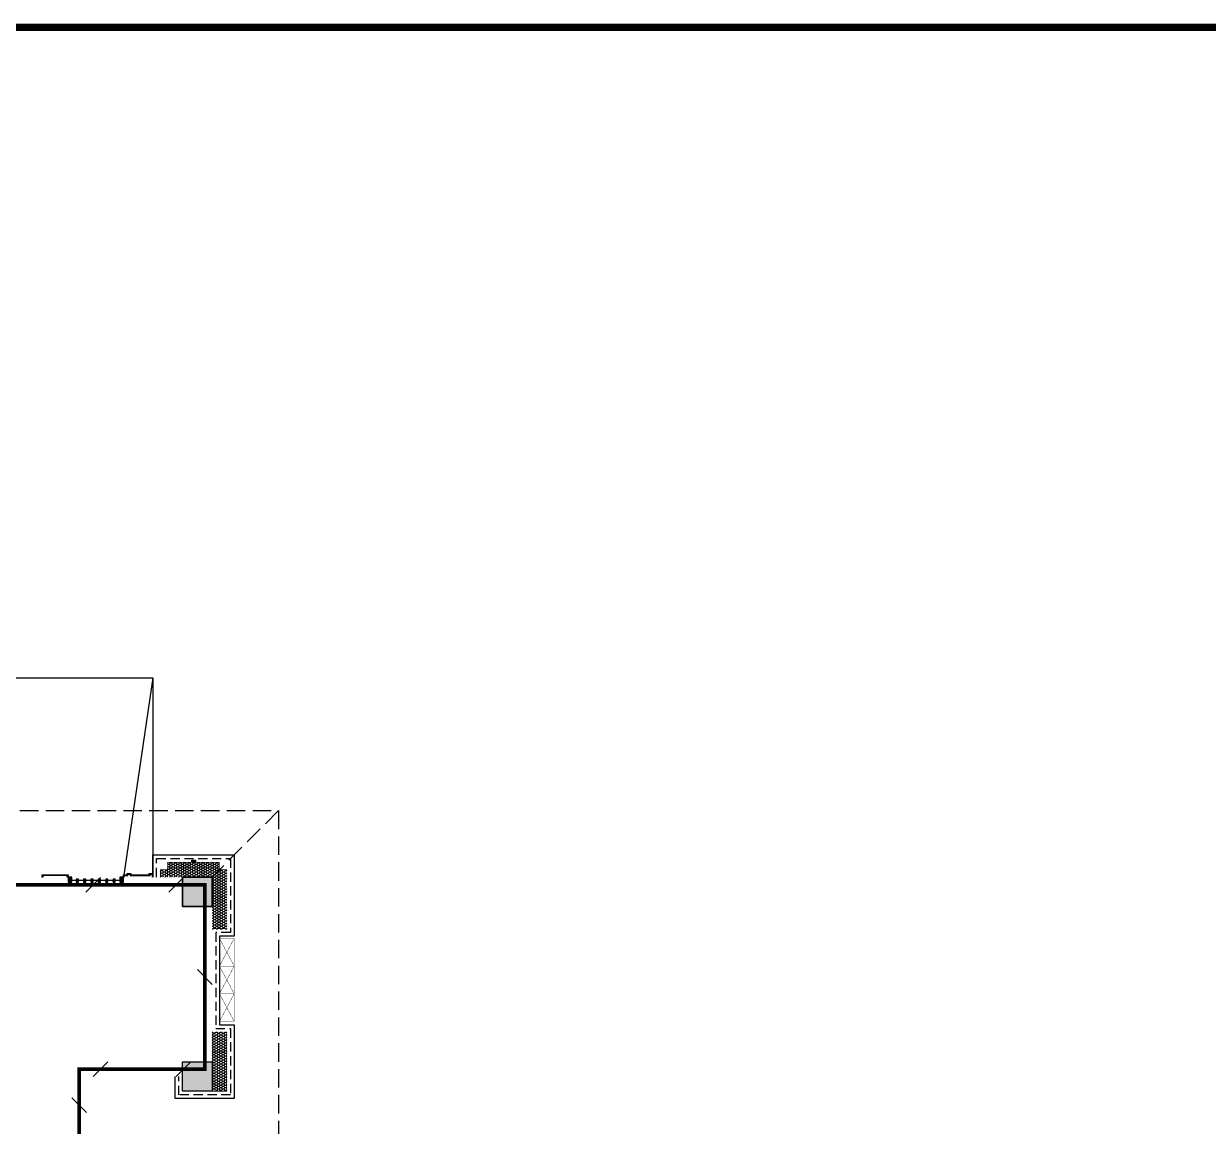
# Model space of a CAD drawing. Extents: x 2803505 to 5851001, y -1372902 to 24339.
# Drawn here: x 3379512 to 3395548, y -764538 to -749604 of the extents above; entities that cross this region are included whole.
import ezdxf

# ---------------------------------------------------------------- set-up
doc = ezdxf.new("R2010")
doc.units = 0
doc.header["$LTSCALE"] = 1000
doc.header["$MEASUREMENT"] = 0
for name, pattern in [('CENTER2', [1.125, 0.75, -0.125, 0.125, -0.125]), ('DASH', [0.35, 0.25, -0.1]), ('HIDDEN', [0.375, 0.25, -0.125])]:
    doc.linetypes.add(name, pattern=pattern)
doc.layers.get('0').update_dxf_attribs({"linetype": 'CONTINUOUS'})
for name, color, linetype in [('!!电气', 1, 'CONTINUOUS'), ('A-EQPM-MECH', 191, 'CONTINUOUS'), ('SHTLN', 4, 'CONTINUOUS'), ('WIRE-接地', 2, 'CONTINUOUS'), ('卫生间', 6, 'CONTINUOUS'), ('看线', 185, 'CONTINUOUS'), ('立面', 73, 'CONTINUOUS'), ('立面-看线', 251, 'CONTINUOUS'), ('设备', 253, 'CONTINUOUS'), ('铝合金', 144, 'CONTINUOUS')]:
    doc.layers.add(name, color=color, linetype=linetype)
doc.layers.add('PUB_HATCH', color=8, linetype='CONTINUOUS', lineweight=9)
doc.layers.add('图框', color=147, linetype='CONTINUOUS', lineweight=20)

# ---------------------------------------------------------------- blocks, each defined once
blk = doc.blocks.new('A$C028C60F5')
at = {"color": 252}
blk.add_lwpolyline([(400, 0), (0, 0), (0, -400), (400, -400)], close=True, dxfattribs=at)
at = {"layer": 'PUB_HATCH', "color": 252}
blk.add_solid([(0, -400), (400, -400), (0, 0), (400, 0)], dxfattribs=at)
blk = doc.blocks.new('A$C148B7D8E')
at = {"layer": '卫生间', "color": 252, "linetype": 'DASH'}
blk.add_line((7700, 15400), (8600, 14500), dxfattribs=at)
blk.add_lwpolyline([(16100, 14000), (16100, 15400), (7700, 15400), (7700, 10800), (7300, 10800), (7300, 10000), (900, 10000), (900, 9000), (-900, 9000), (-900, -900), (1750, -900), (1750, -2100), (23450, -2100), (23450, -900), (25100, -900)], dxfattribs=at)
blk = doc.blocks.new('A$C3EFA6995')
for p in [(9700, 100), (9700, -2400), (15900, -2400)]:
    blk.add_blockref('A$C028C60F5', p)
at = {"xscale": -1}
blk.add_blockref('A$C028C60F5', (16300, 100), dxfattribs=at)
blk = doc.blocks.new('A$C66B635E3')
at = {"layer": '立面'}
h = blk.add_hatch(dxfattribs=at)
h.set_pattern_fill('ANSI31', color=252, scale=2)
h.set_pattern_definition([(45, (-853150.0334, -779765.5013), (-2.24506403, 2.24506403), [])])
h.paths.add_polyline_path([(41275, 15800), (41225, 15800), (41225, 15830), (41275, 15830)])
h = blk.add_hatch(dxfattribs=at)
h.set_pattern_fill('ANSI31', color=252, scale=2)
h.set_pattern_definition([(45, (-853350.0334, -780835.0008), (-2.24506403, 2.24506403), [])])
edge = h.paths.add_edge_path()
edge.add_line((39550, 15600), (39540, 15600))
edge.add_line((39540, 15600), (39540, 15620))
edge.add_line((39540, 15620), (39210, 15620))
edge.add_line((39210, 15620), (39210, 15600))
edge.add_line((39210, 15600), (39200, 15600))
edge.add_line((39200, 15600), (39200, 15630))
edge.add_line((39200, 15630), (39550, 15630))
edge.add_line((39550, 15630), (39550, 15600))
h = blk.add_hatch(dxfattribs=at)
h.set_pattern_fill('ANSI31', color=252, scale=2)
h.set_pattern_definition([(45, (-664502.517, -939480.51), (-2.24506403, 2.24506403), [])])
h.paths.add_polyline_path([(39600, 15600), (39550, 15600), (39550, 15533), (39600, 15533)])
h = blk.add_hatch(dxfattribs=at)
h.set_pattern_fill('ANSI31', color=252, scale=2)
h.set_pattern_definition([(45, (-664592.5196, -939480.519), (-2.24506403, 2.24506403), [])])
h.paths.add_polyline_path([(39690, 15573), (39660, 15573), (39660, 15533), (39690, 15533)])
h = blk.add_hatch(dxfattribs=at)
h.set_pattern_fill('ANSI31', color=252, scale=2)
h.set_pattern_definition([(45, (-664692.5196, -939480.518), (-2.24506403, 2.24506403), [])])
h.paths.add_polyline_path([(39790, 15573), (39760, 15573), (39760, 15533), (39790, 15533)])
h = blk.add_hatch(dxfattribs=at)
h.set_pattern_fill('ANSI31', color=252, scale=2)
h.set_pattern_definition([(45, (-664792.5196, -939480.517), (-2.24506403, 2.24506403), [])])
h.paths.add_polyline_path([(39890, 15573), (39860, 15573), (39860, 15533), (39890, 15533)])
h = blk.add_hatch(dxfattribs=at)
h.set_pattern_fill('ANSI31', color=252, scale=2)
h.set_pattern_definition([(45, (-664892.5196, -939480.5162), (-2.24506403, 2.24506403), [])])
h.paths.add_polyline_path([(39990, 15573), (39960, 15573), (39960, 15533), (39990, 15533)])
h = blk.add_hatch(dxfattribs=at)
h.set_pattern_fill('ANSI31', color=252, scale=2)
h.set_pattern_definition([(45, (-664992.5196, -939480.5153), (-2.24506403, 2.24506403), [])])
h.paths.add_polyline_path([(40090, 15573), (40060, 15573), (40060, 15533), (40090, 15533)])
h = blk.add_hatch(dxfattribs=at)
h.set_pattern_fill('ANSI31', color=252, scale=2)
h.set_pattern_definition([(45, (-665092.5196, -939480.5144), (-2.24506403, 2.24506403), [])])
h.paths.add_polyline_path([(40190, 15573), (40160, 15573), (40160, 15533), (40190, 15533)])
h = blk.add_hatch(dxfattribs=at)
h.set_pattern_fill('ANSI31', color=252, scale=2)
h.set_pattern_definition([(45, (-665202.5203, -939480.5138), (-2.24506403, 2.24506403), [])])
h.paths.add_polyline_path([(40300, 15600), (40250, 15600), (40250, 15533), (40300, 15533)])
h = blk.add_hatch(dxfattribs=at)
h.set_pattern_fill('ANSI31', color=252, scale=2)
h.set_pattern_definition([(45, (-665142.2845, -939480.3315), (-2.24506403, 2.24506403), [])])
h.paths.add_polyline_path([(40700, 15600), (40300, 15600), (40300, 15630), (40350, 15630), (40350, 15650), (40400, 15650), (40400, 15630), (40650, 15630), (40650, 15650), (40700, 15650)])
h.paths.add_polyline_path([(40690, 15600), (40310, 15600), (40310, 15620), (40360, 15620), (40360, 15640), (40390, 15640), (40390, 15620), (40660, 15620), (40660, 15640), (40690, 15640)])
at = {"layer": '立面-看线'}
h = blk.add_hatch(dxfattribs=at)
h.set_pattern_fill('HONEY', color=252, scale=13)
h.set_pattern_definition([(0, (-420517.216, -516416.725), (30.95625, 17.872595), [20.6375, -41.275]), (120, (-420517.216, -516416.725), (-30.9562463, 17.8726014), [20.6375, -41.275]), (60, (-420517.216, -516416.725), (3.7e-06, 35.7451964), [-41.275, 20.6375])])
h.paths.add_polyline_path([(40900, 15700), (40900, 15800), (41600, 15800), (41600, 15700), (41700, 15700), (41700, 14900), (41500, 14900), (41500, 15600), (40801, 15600), (40801, 15700)])
h = blk.add_hatch(dxfattribs=at)
h.set_pattern_fill('HONEY', color=252, scale=13)
h.set_pattern_definition([(0, (-420616.579, -519516.725), (30.95625, 17.872595), [20.6375, -41.275]), (120, (-420616.579, -519516.725), (-30.9562463, 17.8726014), [20.6375, -41.275]), (60, (-420616.579, -519516.725), (3.7e-06, 35.7451964), [-41.275, 20.6375])])
h.paths.add_polyline_path([(41500, 12900), (41500, 12900), (41500, 13500), (41699, 13500), (41699, 12700), (41500, 12700)])
at = {"color": 252, "const_width": 8}
for points in [[(41500, 14900), (41700, 14900), (41700, 15700), (41600, 15700), (41600, 15800), (41310, 15800), (41310, 15800), (41190, 15800), (41190, 15800), (40900, 15800), (40900, 15700), (40800, 15700), (40800, 15600)], [(41500, 13500), (41700, 13500), (41700, 12700), (41100, 12700), (41100, 12900)]]:
    blk.add_lwpolyline(points, dxfattribs=at)
at = {"layer": 'A-EQPM-MECH', "color": 252}
for points in [[(35700, 15600), (35700, 18300), (40700, 18300), (40700, 15600)], [(40700, 18300), (40300, 15600)]]:
    blk.add_lwpolyline(points, dxfattribs=at)
at = {"layer": '看线', "color": 252}
blk.add_lwpolyline([(40700, 15600), (40700, 15900), (41800, 15900), (41800, 14800), (41600, 14800), (41600, 13600), (41800, 13600), (41800, 12600), (41000, 12600), (41000, 12900)], dxfattribs=at)
at = {"layer": '看线', "color": 252, "linetype": 'HIDDEN', "ltscale": 0.5}
blk.add_lwpolyline([(40750, 15600), (40750, 15850), (41750, 15850), (41750, 14850), (41550, 14850), (41550, 13550), (41750, 13550), (41750, 12650), (41050, 12650), (41050, 12900)], dxfattribs=at)
at = {"layer": '立面', "color": 252}
for p, q in [((40090, 15573), (40060, 15573)), ((40060, 15573), (40060, 15533)), ((40090, 15533), (40090, 15573)), ((40060, 15533), (40090, 15533))]:
    blk.add_line(p, q, dxfattribs=at)
for points in [[(41275, 15800), (41225, 15800), (41225, 15830), (41275, 15830)], [(39600, 15600), (39550, 15600), (39550, 15533), (39600, 15533)], [(39690, 15573), (39660, 15573), (39660, 15533), (39690, 15533)], [(39790, 15573), (39760, 15573), (39760, 15533), (39790, 15533)], [(39890, 15573), (39860, 15573), (39860, 15533), (39890, 15533)], [(39990, 15573), (39960, 15573), (39960, 15533), (39990, 15533)], [(40300, 15600), (40250, 15600), (40250, 15533), (40300, 15533)]]:
    blk.add_lwpolyline(points, close=True, dxfattribs=at)
blk.add_lwpolyline([(39550, 15600), (39540, 15600), (39540, 15620), (39210, 15620), (39210, 15600), (39200, 15600), (39200, 15630), (39550, 15630), (39550, 15600)], dxfattribs=at)
at = {"layer": '设备', "color": 252, "const_width": 5}
for points in [[(41600, 14395), (41600, 14770), (41800, 14770), (41800, 14395)], [(41600, 14020), (41600, 14395), (41800, 14395), (41800, 14020)], [(41600, 13645), (41600, 14020), (41800, 14020), (41800, 13645)]]:
    blk.add_lwpolyline(points, close=True, dxfattribs=at)
for points in [[(41600, 14770), (41800, 14395)], [(41800, 14770), (41600, 14395)], [(41600, 14395), (41800, 14020)], [(41800, 14395), (41600, 14020)], [(41600, 14020), (41800, 13645)], [(41800, 14020), (41600, 13645)]]:
    blk.add_lwpolyline(points, dxfattribs=at)
at = {"layer": '铝合金', "color": 252}
for p, q in [((39660, 15553), (39600, 15553)), ((39760, 15553), (39690, 15553)), ((39860, 15553), (39790, 15553)), ((39960, 15553), (39890, 15553)), ((40060, 15553), (39990, 15553)), ((40160, 15553), (40090, 15553)), ((40250, 15553), (40190, 15553))]:
    blk.add_line(p, q, dxfattribs=at)
for points in [[(41275, 15800), (41225, 15800), (41225, 15830), (41275, 15830)], [(39600, 15600), (39550, 15600), (39550, 15533), (39600, 15533)], [(39690, 15573), (39660, 15573), (39660, 15533), (39690, 15533)], [(39790, 15573), (39760, 15573), (39760, 15533), (39790, 15533)], [(39890, 15573), (39860, 15573), (39860, 15533), (39890, 15533)], [(39990, 15573), (39960, 15573), (39960, 15533), (39990, 15533)], [(40090, 15573), (40060, 15573), (40060, 15533), (40090, 15533)], [(40190, 15573), (40160, 15573), (40160, 15533), (40190, 15533)], [(40300, 15600), (40250, 15600), (40250, 15533), (40300, 15533)]]:
    blk.add_lwpolyline(points, close=True, dxfattribs=at)
for points in [[(39550, 15600), (39540, 15600), (39540, 15620), (39210, 15620), (39210, 15600), (39200, 15600), (39200, 15630), (39550, 15630), (39550, 15600)], [(40300, 15600), (40300, 15630), (40350, 15630), (40350, 15650), (40400, 15650), (40400, 15630), (40650, 15630), (40650, 15650), (40700, 15650), (40700, 15600)], [(40310, 15600), (40310, 15620), (40360, 15620), (40360, 15640), (40390, 15640), (40390, 15620), (40660, 15620), (40660, 15640), (40690, 15640), (40690, 15600)]]:
    blk.add_lwpolyline(points, dxfattribs=at)
at = {"color": 252, "xscale": -1}
for name, p in [('A$C148B7D8E', (50100, 1100)), ('A$C3EFA6995', (51200, 15500))]:
    blk.add_blockref(name, p, dxfattribs=at)
at = {"color": 252}
blk.add_blockref('A$C028C60F5', (41100, 15600), dxfattribs=at)
blk = doc.blocks.new('$TelecSys$00000008')
blk.add_line((0.4, 0.4), (-0.4, -0.4))

msp = doc.modelspace()

# ---------------------------------------------------------------- linework, layer by layer
at = {"layer": 'WIRE-接地', "color": 2, "linetype": 'CENTER2', "const_width": 50}
msp.add_lwpolyline([(3375563.8, -761266.7), (3381964.5, -761266.7), (3381964.5, -763764.5), (3380264.1, -763764.5), (3380264.1, -765861), (3382369.9, -765861)], dxfattribs=at)
at = {"layer": '图框', "const_width": 100}
msp.add_lwpolyline([(3409359.7, -807053.6), (3409359.7, -749653.6), (3328759.7, -749653.6), (3328759.7, -807053.6)], close=True, dxfattribs=at)

# ---------------------------------------------------------------- block references
at = {"layer": '!!电气'}
msp.add_blockref('A$C66B635E3', (3340562.1, -776762.1), dxfattribs=at)
at = {"layer": 'SHTLN', "color": 2, "xscale": 250, "yscale": 250, "zscale": 250}
for p in [(3380451.7, -761266.7), (3381576.7, -761266.7)]:
    msp.add_blockref('$TelecSys$00000008', p, dxfattribs=at)
for p, rotation in [((3381964.5, -762515.6), 270), ((3380551.8, -763764.5), 180), ((3381676.8, -763764.5), 180), ((3380264.1, -764250.2), 270)]:
    msp.add_blockref('$TelecSys$00000008', p, dxfattribs=dict(at, rotation=rotation))

doc.saveas('drawing.dxf')
